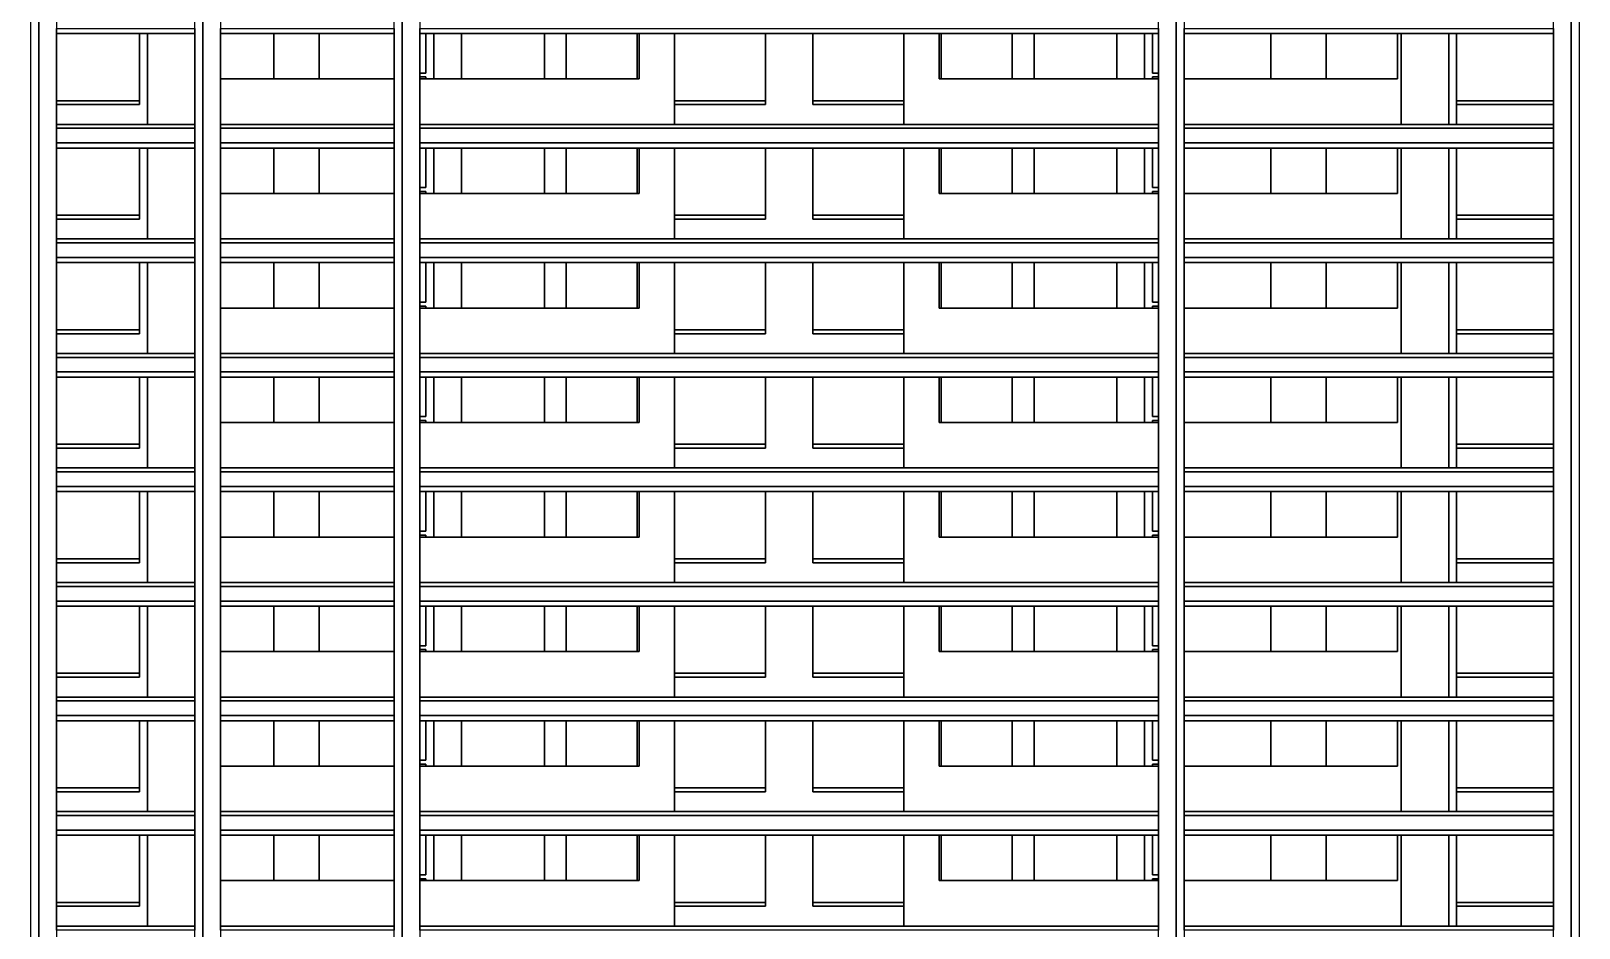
# Model space of a CAD drawing. Header units: millimetres. Extents: x -25965 to 187219, y -30169 to 81984.
# Drawn here: x 73003 to 112203, y 11831 to 34546 of the extents above; entities that cross this region are included whole.
import ezdxf

# ---------------------------------------------------------------- set-up
doc = ezdxf.new("R2010")
doc.units = ezdxf.units.MM
doc.layers.add('DXMX_ProjectView_Evelation_DEFAULT_6#_立面图_南_A_5503c17e-7fd7-494a-b23d-2cd0260ec1db$0$AE-ELEV-3', color=252, linetype='Continuous')

msp = doc.modelspace()

# ---------------------------------------------------------------- linework, layer by layer
at = {"layer": 'DXMX_ProjectView_Evelation_DEFAULT_6#_立面图_南_A_5503c17e-7fd7-494a-b23d-2cd0260ec1db$0$AE-ELEV-3', "linetype": 'Continuous'}
for points in [[(77353, 49581), (77353, 49581), (77353, 53981), (77803, 53981), (77803, -25819), (77353, -25819), (77353, 49581)], [(73203, 49581), (73653, 49581), (73653, -25819), (73203, -25819), (73203, -25869), (73264, -25869), (73264, -25969), (73203, -25969), (73203, 49581)], [(111553, -26352), (112003, -26019), (112003, -25969), (111943, -25969), (111943, -25869), (112003, -25869), (112003, -25819), (111553, -25819), (111553, 49581), (112003, 49581), (112003, -30019), (111553, -30019), (111553, -26352)], [(82403, 48981), (82853, 48981), (82853, -25819), (82403, -25819), (82403, 48981)], [(101553, 48981), (102003, 48981), (102003, -25819), (101553, -25819), (101553, 48981)], [(73653, 34611), (77153, 34611), (77153, 34481), (73653, 34481), (73653, 34611)], [(77803, 34611), (82203, 34611), (82203, 34481), (77803, 34481), (77803, 34611)], [(82853, 34611), (101553, 34611), (101553, 34481), (82853, 34481), (82853, 34611)], [(102203, 34611), (111553, 34611), (111553, 34481), (102203, 34481), (102203, 34611)], [(75753, 32781), (73653, 32781), (73653, 34481), (75753, 34481), (75753, 32781)], [(73653, 32681), (75753, 32681), (75753, 34481), (75953, 34481), (75953, 32181), (73653, 32181), (73653, 32681)], [(77153, 34481), (77153, 32181), (75953, 32181), (75953, 34481), (77153, 34481)], [(79153, 34481), (79153, 33331), (77803, 33331), (77803, 34481), (79153, 34481)], [(79153, 34481), (80303, 34481), (80303, 33331), (79153, 33331), (79153, 34481)], [(82203, 33331), (80303, 33331), (80303, 34481), (82203, 34481), (82203, 33331)], [(82853, 33481), (82853, 34481), (83003, 34481), (83003, 33481), (82853, 33481)], [(82853, 33331), (88403, 33331), (88403, 34481), (89303, 34481), (89303, 32181), (82853, 32181), (82853, 33331)], [(83003, 33381), (82853, 33381), (82853, 33481), (83003, 33481), (83003, 34481), (83203, 34481), (83203, 33331), (83003, 33331), (83003, 33381)], [(83203, 34481), (83903, 34481), (83903, 33331), (83203, 33331), (83203, 34481)], [(86003, 33331), (83903, 33331), (83903, 34481), (86003, 34481), (86003, 33331)], [(86003, 34481), (86553, 34481), (86553, 33331), (86003, 33331), (86003, 34481)], [(88353, 33331), (86553, 33331), (86553, 34481), (88353, 34481), (88353, 33331)], [(88353, 34481), (88403, 34481), (88403, 33331), (88353, 33331), (88353, 34481)], [(89303, 32781), (89303, 34481), (91603, 34481), (91603, 32781), (89303, 32781)], [(89303, 32681), (91603, 32681), (91603, 34481), (92803, 34481), (92803, 32681), (95103, 32681), (95103, 32181), (89303, 32181), (89303, 32681)], [(95103, 32781), (92803, 32781), (92803, 34481), (95103, 34481), (95103, 32781)], [(95103, 34481), (96003, 34481), (96003, 33331), (101553, 33331), (101553, 32181), (95103, 32181), (95103, 34481)], [(96003, 34481), (96053, 34481), (96053, 33331), (96003, 33331), (96003, 34481)], [(97853, 33331), (96053, 33331), (96053, 34481), (97853, 34481), (97853, 33331)], [(97853, 34481), (98403, 34481), (98403, 33331), (97853, 33331), (97853, 34481)], [(100503, 33331), (98403, 33331), (98403, 34481), (100503, 34481), (100503, 33331)], [(100503, 34481), (101203, 34481), (101203, 33331), (100503, 33331), (100503, 34481)], [(101203, 34481), (101403, 34481), (101403, 33481), (101553, 33481), (101553, 33381), (101403, 33381), (101403, 33331), (101203, 33331), (101203, 34481)], [(101553, 33481), (101403, 33481), (101403, 34481), (101553, 34481), (101553, 33481)], [(104403, 34481), (104403, 33331), (102203, 33331), (102203, 34481), (104403, 34481)], [(102203, 33331), (107603, 33331), (107603, 34481), (107703, 34481), (107703, 32181), (102203, 32181), (102203, 33331)], [(104403, 34481), (105803, 34481), (105803, 33331), (104403, 33331), (104403, 34481)], [(107603, 33331), (105803, 33331), (105803, 34481), (107603, 34481), (107603, 33331)], [(107703, 32181), (107703, 34481), (108903, 34481), (108903, 32181), (107703, 32181)], [(108903, 34481), (109103, 34481), (109103, 32181), (108903, 32181), (108903, 34481)], [(109103, 32781), (109103, 34481), (111553, 34481), (111553, 32781), (109103, 32781)], [(77803, 33331), (82203, 33331), (82203, 32181), (77803, 32181), (77803, 33331)], [(82853, 33381), (83003, 33381), (83003, 33331), (82853, 33331), (82853, 33381)], [(101553, 33331), (101403, 33331), (101403, 33381), (101553, 33381), (101553, 33331)], [(73653, 32781), (75753, 32781), (75753, 32681), (73653, 32681), (73653, 32781)], [(89303, 32781), (91603, 32781), (91603, 32681), (89303, 32681), (89303, 32781)], [(92803, 32781), (95103, 32781), (95103, 32681), (92803, 32681), (92803, 32781)], [(109103, 32781), (111553, 32781), (111553, 32681), (109103, 32681), (109103, 32781)], [(109103, 32681), (111553, 32681), (111553, 32181), (109103, 32181), (109103, 32681)], [(73653, 32181), (77153, 32181), (77153, 32081), (73653, 32081), (73653, 32181)], [(77803, 32181), (82203, 32181), (82203, 32081), (77803, 32081), (77803, 32181)], [(82853, 32181), (101553, 32181), (101553, 32081), (82853, 32081), (82853, 32181)], [(102203, 32181), (111553, 32181), (111553, 32081), (102203, 32081), (102203, 32181)], [(73653, 32081), (77153, 32081), (77153, 31711), (73653, 31711), (73653, 32081)], [(77803, 32081), (82203, 32081), (82203, 31711), (77803, 31711), (77803, 32081)], [(82853, 32081), (101553, 32081), (101553, 31711), (82853, 31711), (82853, 32081)], [(102203, 32081), (111553, 32081), (111553, 31711), (102203, 31711), (102203, 32081)], [(73653, 31711), (77153, 31711), (77153, 31581), (73653, 31581), (73653, 31711)], [(75753, 29881), (73653, 29881), (73653, 31581), (75753, 31581), (75753, 29881)], [(73653, 29781), (75753, 29781), (75753, 31581), (75953, 31581), (75953, 29281), (73653, 29281), (73653, 29781)], [(77153, 31581), (77153, 29281), (75953, 29281), (75953, 31581), (77153, 31581)], [(77803, 31711), (82203, 31711), (82203, 31581), (77803, 31581), (77803, 31711)], [(79153, 31581), (79153, 30431), (77803, 30431), (77803, 31581), (79153, 31581)], [(79153, 31581), (80303, 31581), (80303, 30431), (79153, 30431), (79153, 31581)], [(82203, 30431), (80303, 30431), (80303, 31581), (82203, 31581), (82203, 30431)], [(82853, 31711), (101553, 31711), (101553, 31581), (82853, 31581), (82853, 31711)], [(82853, 30581), (82853, 31581), (83003, 31581), (83003, 30581), (82853, 30581)], [(82853, 30431), (88403, 30431), (88403, 31581), (89303, 31581), (89303, 29281), (82853, 29281), (82853, 30431)], [(83003, 30481), (82853, 30481), (82853, 30581), (83003, 30581), (83003, 31581), (83203, 31581), (83203, 30431), (83003, 30431), (83003, 30481)], [(83203, 31581), (83903, 31581), (83903, 30431), (83203, 30431), (83203, 31581)], [(86003, 30431), (83903, 30431), (83903, 31581), (86003, 31581), (86003, 30431)], [(86003, 31581), (86553, 31581), (86553, 30431), (86003, 30431), (86003, 31581)], [(88353, 30431), (86553, 30431), (86553, 31581), (88353, 31581), (88353, 30431)], [(88353, 31581), (88403, 31581), (88403, 30431), (88353, 30431), (88353, 31581)], [(89303, 29881), (89303, 31581), (91603, 31581), (91603, 29881), (89303, 29881)], [(89303, 29781), (91603, 29781), (91603, 31581), (92803, 31581), (92803, 29781), (95103, 29781), (95103, 29281), (89303, 29281), (89303, 29781)], [(95103, 29881), (92803, 29881), (92803, 31581), (95103, 31581), (95103, 29881)], [(95103, 31581), (96003, 31581), (96003, 30431), (101553, 30431), (101553, 29281), (95103, 29281), (95103, 31581)], [(96003, 31581), (96053, 31581), (96053, 30431), (96003, 30431), (96003, 31581)], [(97853, 30431), (96053, 30431), (96053, 31581), (97853, 31581), (97853, 30431)], [(97853, 31581), (98403, 31581), (98403, 30431), (97853, 30431), (97853, 31581)], [(100503, 30431), (98403, 30431), (98403, 31581), (100503, 31581), (100503, 30431)], [(100503, 31581), (101203, 31581), (101203, 30431), (100503, 30431), (100503, 31581)], [(101203, 31581), (101403, 31581), (101403, 30581), (101553, 30581), (101553, 30481), (101403, 30481), (101403, 30431), (101203, 30431), (101203, 31581)], [(101553, 30581), (101403, 30581), (101403, 31581), (101553, 31581), (101553, 30581)], [(102203, 31711), (111553, 31711), (111553, 31581), (102203, 31581), (102203, 31711)], [(104403, 31581), (104403, 30431), (102203, 30431), (102203, 31581), (104403, 31581)], [(102203, 30431), (107603, 30431), (107603, 31581), (107703, 31581), (107703, 29281), (102203, 29281), (102203, 30431)], [(104403, 31581), (105803, 31581), (105803, 30431), (104403, 30431), (104403, 31581)], [(107603, 30431), (105803, 30431), (105803, 31581), (107603, 31581), (107603, 30431)], [(107703, 29281), (107703, 31581), (108903, 31581), (108903, 29281), (107703, 29281)], [(108903, 31581), (109103, 31581), (109103, 29281), (108903, 29281), (108903, 31581)], [(109103, 29881), (109103, 31581), (111553, 31581), (111553, 29881), (109103, 29881)], [(77803, 30431), (82203, 30431), (82203, 29281), (77803, 29281), (77803, 30431)], [(82853, 30481), (83003, 30481), (83003, 30431), (82853, 30431), (82853, 30481)], [(101553, 30431), (101403, 30431), (101403, 30481), (101553, 30481), (101553, 30431)], [(73653, 29881), (75753, 29881), (75753, 29781), (73653, 29781), (73653, 29881)], [(89303, 29881), (91603, 29881), (91603, 29781), (89303, 29781), (89303, 29881)], [(92803, 29881), (95103, 29881), (95103, 29781), (92803, 29781), (92803, 29881)], [(109103, 29881), (111553, 29881), (111553, 29781), (109103, 29781), (109103, 29881)], [(109103, 29781), (111553, 29781), (111553, 29281), (109103, 29281), (109103, 29781)], [(73653, 29281), (77153, 29281), (77153, 29181), (73653, 29181), (73653, 29281)], [(73653, 29181), (77153, 29181), (77153, 28811), (73653, 28811), (73653, 29181)], [(77803, 29281), (82203, 29281), (82203, 29181), (77803, 29181), (77803, 29281)], [(77803, 29181), (82203, 29181), (82203, 28811), (77803, 28811), (77803, 29181)], [(82853, 29281), (101553, 29281), (101553, 29181), (82853, 29181), (82853, 29281)], [(82853, 29181), (101553, 29181), (101553, 28811), (82853, 28811), (82853, 29181)], [(102203, 29281), (111553, 29281), (111553, 29181), (102203, 29181), (102203, 29281)], [(102203, 29181), (111553, 29181), (111553, 28811), (102203, 28811), (102203, 29181)], [(73653, 28811), (77153, 28811), (77153, 28681), (73653, 28681), (73653, 28811)], [(75753, 26981), (73653, 26981), (73653, 28681), (75753, 28681), (75753, 26981)], [(73653, 26881), (75753, 26881), (75753, 28681), (75953, 28681), (75953, 26381), (73653, 26381), (73653, 26881)], [(77153, 28681), (77153, 26381), (75953, 26381), (75953, 28681), (77153, 28681)], [(77803, 28811), (82203, 28811), (82203, 28681), (77803, 28681), (77803, 28811)], [(79153, 28681), (79153, 27531), (77803, 27531), (77803, 28681), (79153, 28681)], [(79153, 28681), (80303, 28681), (80303, 27531), (79153, 27531), (79153, 28681)], [(82203, 27531), (80303, 27531), (80303, 28681), (82203, 28681), (82203, 27531)], [(82853, 28811), (101553, 28811), (101553, 28681), (82853, 28681), (82853, 28811)], [(82853, 27681), (82853, 28681), (83003, 28681), (83003, 27681), (82853, 27681)], [(82853, 27531), (88403, 27531), (88403, 28681), (89303, 28681), (89303, 26381), (82853, 26381), (82853, 27531)], [(83003, 27581), (82853, 27581), (82853, 27681), (83003, 27681), (83003, 28681), (83203, 28681), (83203, 27531), (83003, 27531), (83003, 27581)], [(83203, 28681), (83903, 28681), (83903, 27531), (83203, 27531), (83203, 28681)], [(86003, 27531), (83903, 27531), (83903, 28681), (86003, 28681), (86003, 27531)], [(86003, 28681), (86553, 28681), (86553, 27531), (86003, 27531), (86003, 28681)], [(88353, 27531), (86553, 27531), (86553, 28681), (88353, 28681), (88353, 27531)], [(88353, 28681), (88403, 28681), (88403, 27531), (88353, 27531), (88353, 28681)], [(89303, 26981), (89303, 28681), (91603, 28681), (91603, 26981), (89303, 26981)], [(89303, 26881), (91603, 26881), (91603, 28681), (92803, 28681), (92803, 26881), (95103, 26881), (95103, 26381), (89303, 26381), (89303, 26881)], [(95103, 26981), (92803, 26981), (92803, 28681), (95103, 28681), (95103, 26981)], [(95103, 28681), (96003, 28681), (96003, 27531), (101553, 27531), (101553, 26381), (95103, 26381), (95103, 28681)], [(96003, 28681), (96053, 28681), (96053, 27531), (96003, 27531), (96003, 28681)], [(97853, 27531), (96053, 27531), (96053, 28681), (97853, 28681), (97853, 27531)], [(97853, 28681), (98403, 28681), (98403, 27531), (97853, 27531), (97853, 28681)], [(100503, 27531), (98403, 27531), (98403, 28681), (100503, 28681), (100503, 27531)], [(100503, 28681), (101203, 28681), (101203, 27531), (100503, 27531), (100503, 28681)], [(101203, 28681), (101403, 28681), (101403, 27681), (101553, 27681), (101553, 27581), (101403, 27581), (101403, 27531), (101203, 27531), (101203, 28681)], [(101553, 27681), (101403, 27681), (101403, 28681), (101553, 28681), (101553, 27681)], [(102203, 28811), (111553, 28811), (111553, 28681), (102203, 28681), (102203, 28811)], [(104403, 28681), (104403, 27531), (102203, 27531), (102203, 28681), (104403, 28681)], [(102203, 27531), (107603, 27531), (107603, 28681), (107703, 28681), (107703, 26381), (102203, 26381), (102203, 27531)], [(104403, 28681), (105803, 28681), (105803, 27531), (104403, 27531), (104403, 28681)], [(107603, 27531), (105803, 27531), (105803, 28681), (107603, 28681), (107603, 27531)], [(107703, 26381), (107703, 28681), (108903, 28681), (108903, 26381), (107703, 26381)], [(108903, 28681), (109103, 28681), (109103, 26381), (108903, 26381), (108903, 28681)], [(109103, 26981), (109103, 28681), (111553, 28681), (111553, 26981), (109103, 26981)], [(77803, 27531), (82203, 27531), (82203, 26381), (77803, 26381), (77803, 27531)], [(82853, 27581), (83003, 27581), (83003, 27531), (82853, 27531), (82853, 27581)], [(101553, 27531), (101403, 27531), (101403, 27581), (101553, 27581), (101553, 27531)], [(73653, 26981), (75753, 26981), (75753, 26881), (73653, 26881), (73653, 26981)], [(89303, 26981), (91603, 26981), (91603, 26881), (89303, 26881), (89303, 26981)], [(92803, 26981), (95103, 26981), (95103, 26881), (92803, 26881), (92803, 26981)], [(109103, 26981), (111553, 26981), (111553, 26881), (109103, 26881), (109103, 26981)], [(109103, 26881), (111553, 26881), (111553, 26381), (109103, 26381), (109103, 26881)], [(73653, 26381), (77153, 26381), (77153, 26281), (73653, 26281), (73653, 26381)], [(73653, 26281), (77153, 26281), (77153, 25911), (73653, 25911), (73653, 26281)], [(77803, 26381), (82203, 26381), (82203, 26281), (77803, 26281), (77803, 26381)], [(77803, 26281), (82203, 26281), (82203, 25911), (77803, 25911), (77803, 26281)], [(82853, 26381), (101553, 26381), (101553, 26281), (82853, 26281), (82853, 26381)], [(82853, 26281), (101553, 26281), (101553, 25911), (82853, 25911), (82853, 26281)], [(102203, 26381), (111553, 26381), (111553, 26281), (102203, 26281), (102203, 26381)], [(102203, 26281), (111553, 26281), (111553, 25911), (102203, 25911), (102203, 26281)], [(73653, 25911), (77153, 25911), (77153, 25781), (73653, 25781), (73653, 25911)], [(77803, 25911), (82203, 25911), (82203, 25781), (77803, 25781), (77803, 25911)], [(82853, 25911), (101553, 25911), (101553, 25781), (82853, 25781), (82853, 25911)], [(102203, 25911), (111553, 25911), (111553, 25781), (102203, 25781), (102203, 25911)], [(75753, 24081), (73653, 24081), (73653, 25781), (75753, 25781), (75753, 24081)], [(73653, 23981), (75753, 23981), (75753, 25781), (75953, 25781), (75953, 23481), (73653, 23481), (73653, 23981)], [(77153, 25781), (77153, 23481), (75953, 23481), (75953, 25781), (77153, 25781)], [(79153, 25781), (79153, 24631), (77803, 24631), (77803, 25781), (79153, 25781)], [(79153, 25781), (80303, 25781), (80303, 24631), (79153, 24631), (79153, 25781)], [(82203, 24631), (80303, 24631), (80303, 25781), (82203, 25781), (82203, 24631)], [(82853, 24781), (82853, 25781), (83003, 25781), (83003, 24781), (82853, 24781)], [(82853, 24631), (88403, 24631), (88403, 25781), (89303, 25781), (89303, 23481), (82853, 23481), (82853, 24631)], [(83003, 24681), (82853, 24681), (82853, 24781), (83003, 24781), (83003, 25781), (83203, 25781), (83203, 24631), (83003, 24631), (83003, 24681)], [(83203, 25781), (83903, 25781), (83903, 24631), (83203, 24631), (83203, 25781)], [(86003, 24631), (83903, 24631), (83903, 25781), (86003, 25781), (86003, 24631)], [(86003, 25781), (86553, 25781), (86553, 24631), (86003, 24631), (86003, 25781)], [(88353, 24631), (86553, 24631), (86553, 25781), (88353, 25781), (88353, 24631)], [(88353, 25781), (88403, 25781), (88403, 24631), (88353, 24631), (88353, 25781)], [(89303, 24081), (89303, 25781), (91603, 25781), (91603, 24081), (89303, 24081)], [(89303, 23981), (91603, 23981), (91603, 25781), (92803, 25781), (92803, 23981), (95103, 23981), (95103, 23481), (89303, 23481), (89303, 23981)], [(95103, 24081), (92803, 24081), (92803, 25781), (95103, 25781), (95103, 24081)], [(95103, 25781), (96003, 25781), (96003, 24631), (101553, 24631), (101553, 23481), (95103, 23481), (95103, 25781)], [(96003, 25781), (96053, 25781), (96053, 24631), (96003, 24631), (96003, 25781)], [(97853, 24631), (96053, 24631), (96053, 25781), (97853, 25781), (97853, 24631)], [(97853, 25781), (98403, 25781), (98403, 24631), (97853, 24631), (97853, 25781)], [(100503, 24631), (98403, 24631), (98403, 25781), (100503, 25781), (100503, 24631)], [(100503, 25781), (101203, 25781), (101203, 24631), (100503, 24631), (100503, 25781)], [(101203, 25781), (101403, 25781), (101403, 24781), (101553, 24781), (101553, 24681), (101403, 24681), (101403, 24631), (101203, 24631), (101203, 25781)], [(101553, 24781), (101403, 24781), (101403, 25781), (101553, 25781), (101553, 24781)], [(104403, 25781), (104403, 24631), (102203, 24631), (102203, 25781), (104403, 25781)], [(102203, 24631), (107603, 24631), (107603, 25781), (107703, 25781), (107703, 23481), (102203, 23481), (102203, 24631)], [(104403, 25781), (105803, 25781), (105803, 24631), (104403, 24631), (104403, 25781)], [(107603, 24631), (105803, 24631), (105803, 25781), (107603, 25781), (107603, 24631)], [(107703, 23481), (107703, 25781), (108903, 25781), (108903, 23481), (107703, 23481)], [(108903, 25781), (109103, 25781), (109103, 23481), (108903, 23481), (108903, 25781)], [(109103, 24081), (109103, 25781), (111553, 25781), (111553, 24081), (109103, 24081)], [(77803, 24631), (82203, 24631), (82203, 23481), (77803, 23481), (77803, 24631)], [(82853, 24681), (83003, 24681), (83003, 24631), (82853, 24631), (82853, 24681)], [(101553, 24631), (101403, 24631), (101403, 24681), (101553, 24681), (101553, 24631)], [(73653, 24081), (75753, 24081), (75753, 23981), (73653, 23981), (73653, 24081)], [(89303, 24081), (91603, 24081), (91603, 23981), (89303, 23981), (89303, 24081)], [(92803, 24081), (95103, 24081), (95103, 23981), (92803, 23981), (92803, 24081)], [(109103, 24081), (111553, 24081), (111553, 23981), (109103, 23981), (109103, 24081)], [(109103, 23981), (111553, 23981), (111553, 23481), (109103, 23481), (109103, 23981)], [(73653, 23481), (77153, 23481), (77153, 23381), (73653, 23381), (73653, 23481)], [(73653, 23381), (77153, 23381), (77153, 23011), (73653, 23011), (73653, 23381)], [(77803, 23481), (82203, 23481), (82203, 23381), (77803, 23381), (77803, 23481)], [(77803, 23381), (82203, 23381), (82203, 23011), (77803, 23011), (77803, 23381)], [(82853, 23481), (101553, 23481), (101553, 23381), (82853, 23381), (82853, 23481)], [(82853, 23381), (101553, 23381), (101553, 23011), (82853, 23011), (82853, 23381)], [(102203, 23481), (111553, 23481), (111553, 23381), (102203, 23381), (102203, 23481)], [(102203, 23381), (111553, 23381), (111553, 23011), (102203, 23011), (102203, 23381)], [(73653, 23011), (77153, 23011), (77153, 22881), (73653, 22881), (73653, 23011)], [(75753, 21181), (73653, 21181), (73653, 22881), (75753, 22881), (75753, 21181)], [(73653, 21081), (75753, 21081), (75753, 22881), (75953, 22881), (75953, 20581), (73653, 20581), (73653, 21081)], [(77153, 22881), (77153, 20581), (75953, 20581), (75953, 22881), (77153, 22881)], [(77803, 23011), (82203, 23011), (82203, 22881), (77803, 22881), (77803, 23011)], [(79153, 22881), (79153, 21731), (77803, 21731), (77803, 22881), (79153, 22881)], [(79153, 22881), (80303, 22881), (80303, 21731), (79153, 21731), (79153, 22881)], [(82203, 21731), (80303, 21731), (80303, 22881), (82203, 22881), (82203, 21731)], [(82853, 23011), (101553, 23011), (101553, 22881), (82853, 22881), (82853, 23011)], [(82853, 21881), (82853, 22881), (83003, 22881), (83003, 21881), (82853, 21881)], [(82853, 21731), (88403, 21731), (88403, 22881), (89303, 22881), (89303, 20581), (82853, 20581), (82853, 21731)], [(83003, 21781), (82853, 21781), (82853, 21881), (83003, 21881), (83003, 22881), (83203, 22881), (83203, 21731), (83003, 21731), (83003, 21781)], [(83203, 22881), (83903, 22881), (83903, 21731), (83203, 21731), (83203, 22881)], [(86003, 21731), (83903, 21731), (83903, 22881), (86003, 22881), (86003, 21731)], [(86003, 22881), (86553, 22881), (86553, 21731), (86003, 21731), (86003, 22881)], [(88353, 21731), (86553, 21731), (86553, 22881), (88353, 22881), (88353, 21731)], [(88353, 22881), (88403, 22881), (88403, 21731), (88353, 21731), (88353, 22881)], [(89303, 21181), (89303, 22881), (91603, 22881), (91603, 21181), (89303, 21181)], [(89303, 21081), (91603, 21081), (91603, 22881), (92803, 22881), (92803, 21081), (95103, 21081), (95103, 20581), (89303, 20581), (89303, 21081)], [(95103, 21181), (92803, 21181), (92803, 22881), (95103, 22881), (95103, 21181)], [(95103, 22881), (96003, 22881), (96003, 21731), (101553, 21731), (101553, 20581), (95103, 20581), (95103, 22881)], [(96003, 22881), (96053, 22881), (96053, 21731), (96003, 21731), (96003, 22881)], [(97853, 21731), (96053, 21731), (96053, 22881), (97853, 22881), (97853, 21731)], [(97853, 22881), (98403, 22881), (98403, 21731), (97853, 21731), (97853, 22881)], [(100503, 21731), (98403, 21731), (98403, 22881), (100503, 22881), (100503, 21731)], [(100503, 22881), (101203, 22881), (101203, 21731), (100503, 21731), (100503, 22881)], [(101203, 22881), (101403, 22881), (101403, 21881), (101553, 21881), (101553, 21781), (101403, 21781), (101403, 21731), (101203, 21731), (101203, 22881)], [(101553, 21881), (101403, 21881), (101403, 22881), (101553, 22881), (101553, 21881)], [(102203, 23011), (111553, 23011), (111553, 22881), (102203, 22881), (102203, 23011)], [(104403, 22881), (104403, 21731), (102203, 21731), (102203, 22881), (104403, 22881)], [(102203, 21731), (107603, 21731), (107603, 22881), (107703, 22881), (107703, 20581), (102203, 20581), (102203, 21731)], [(104403, 22881), (105803, 22881), (105803, 21731), (104403, 21731), (104403, 22881)], [(107603, 21731), (105803, 21731), (105803, 22881), (107603, 22881), (107603, 21731)], [(107703, 20581), (107703, 22881), (108903, 22881), (108903, 20581), (107703, 20581)], [(108903, 22881), (109103, 22881), (109103, 20581), (108903, 20581), (108903, 22881)], [(109103, 21181), (109103, 22881), (111553, 22881), (111553, 21181), (109103, 21181)], [(77803, 21731), (82203, 21731), (82203, 20581), (77803, 20581), (77803, 21731)], [(82853, 21781), (83003, 21781), (83003, 21731), (82853, 21731), (82853, 21781)], [(101553, 21731), (101403, 21731), (101403, 21781), (101553, 21781), (101553, 21731)], [(73653, 21181), (75753, 21181), (75753, 21081), (73653, 21081), (73653, 21181)], [(89303, 21181), (91603, 21181), (91603, 21081), (89303, 21081), (89303, 21181)], [(92803, 21181), (95103, 21181), (95103, 21081), (92803, 21081), (92803, 21181)], [(109103, 21181), (111553, 21181), (111553, 21081), (109103, 21081), (109103, 21181)], [(109103, 21081), (111553, 21081), (111553, 20581), (109103, 20581), (109103, 21081)], [(73653, 20581), (77153, 20581), (77153, 20481), (73653, 20481), (73653, 20581)], [(73653, 20481), (77153, 20481), (77153, 20111), (73653, 20111), (73653, 20481)], [(77803, 20581), (82203, 20581), (82203, 20481), (77803, 20481), (77803, 20581)], [(77803, 20481), (82203, 20481), (82203, 20111), (77803, 20111), (77803, 20481)], [(82853, 20581), (101553, 20581), (101553, 20481), (82853, 20481), (82853, 20581)], [(82853, 20481), (101553, 20481), (101553, 20111), (82853, 20111), (82853, 20481)], [(102203, 20581), (111553, 20581), (111553, 20481), (102203, 20481), (102203, 20581)], [(102203, 20481), (111553, 20481), (111553, 20111), (102203, 20111), (102203, 20481)], [(73653, 20111), (77153, 20111), (77153, 19981), (73653, 19981), (73653, 20111)], [(77803, 20111), (82203, 20111), (82203, 19981), (77803, 19981), (77803, 20111)], [(82853, 20111), (101553, 20111), (101553, 19981), (82853, 19981), (82853, 20111)], [(102203, 20111), (111553, 20111), (111553, 19981), (102203, 19981), (102203, 20111)], [(75753, 18281), (73653, 18281), (73653, 19981), (75753, 19981), (75753, 18281)], [(73653, 18181), (75753, 18181), (75753, 19981), (75953, 19981), (75953, 17681), (73653, 17681), (73653, 18181)], [(77153, 19981), (77153, 17681), (75953, 17681), (75953, 19981), (77153, 19981)], [(79153, 19981), (79153, 18831), (77803, 18831), (77803, 19981), (79153, 19981)], [(79153, 19981), (80303, 19981), (80303, 18831), (79153, 18831), (79153, 19981)], [(82203, 18831), (80303, 18831), (80303, 19981), (82203, 19981), (82203, 18831)], [(82853, 18981), (82853, 19981), (83003, 19981), (83003, 18981), (82853, 18981)], [(82853, 18831), (88403, 18831), (88403, 19981), (89303, 19981), (89303, 17681), (82853, 17681), (82853, 18831)], [(83003, 18881), (82853, 18881), (82853, 18981), (83003, 18981), (83003, 19981), (83203, 19981), (83203, 18831), (83003, 18831), (83003, 18881)], [(83203, 19981), (83903, 19981), (83903, 18831), (83203, 18831), (83203, 19981)], [(86003, 18831), (83903, 18831), (83903, 19981), (86003, 19981), (86003, 18831)], [(86003, 19981), (86553, 19981), (86553, 18831), (86003, 18831), (86003, 19981)], [(88353, 18831), (86553, 18831), (86553, 19981), (88353, 19981), (88353, 18831)], [(88353, 19981), (88403, 19981), (88403, 18831), (88353, 18831), (88353, 19981)], [(89303, 18281), (89303, 19981), (91603, 19981), (91603, 18281), (89303, 18281)], [(89303, 18181), (91603, 18181), (91603, 19981), (92803, 19981), (92803, 18181), (95103, 18181), (95103, 17681), (89303, 17681), (89303, 18181)], [(95103, 18281), (92803, 18281), (92803, 19981), (95103, 19981), (95103, 18281)], [(95103, 19981), (96003, 19981), (96003, 18831), (101553, 18831), (101553, 17681), (95103, 17681), (95103, 19981)], [(96003, 19981), (96053, 19981), (96053, 18831), (96003, 18831), (96003, 19981)], [(97853, 18831), (96053, 18831), (96053, 19981), (97853, 19981), (97853, 18831)], [(97853, 19981), (98403, 19981), (98403, 18831), (97853, 18831), (97853, 19981)], [(100503, 18831), (98403, 18831), (98403, 19981), (100503, 19981), (100503, 18831)], [(100503, 19981), (101203, 19981), (101203, 18831), (100503, 18831), (100503, 19981)], [(101203, 19981), (101403, 19981), (101403, 18981), (101553, 18981), (101553, 18881), (101403, 18881), (101403, 18831), (101203, 18831), (101203, 19981)], [(101553, 18981), (101403, 18981), (101403, 19981), (101553, 19981), (101553, 18981)], [(104403, 19981), (104403, 18831), (102203, 18831), (102203, 19981), (104403, 19981)], [(102203, 18831), (107603, 18831), (107603, 19981), (107703, 19981), (107703, 17681), (102203, 17681), (102203, 18831)], [(104403, 19981), (105803, 19981), (105803, 18831), (104403, 18831), (104403, 19981)], [(107603, 18831), (105803, 18831), (105803, 19981), (107603, 19981), (107603, 18831)], [(107703, 17681), (107703, 19981), (108903, 19981), (108903, 17681), (107703, 17681)], [(108903, 19981), (109103, 19981), (109103, 17681), (108903, 17681), (108903, 19981)], [(109103, 18281), (109103, 19981), (111553, 19981), (111553, 18281), (109103, 18281)], [(77803, 18831), (82203, 18831), (82203, 17681), (77803, 17681), (77803, 18831)], [(82853, 18881), (83003, 18881), (83003, 18831), (82853, 18831), (82853, 18881)], [(101553, 18831), (101403, 18831), (101403, 18881), (101553, 18881), (101553, 18831)], [(73653, 18281), (75753, 18281), (75753, 18181), (73653, 18181), (73653, 18281)], [(89303, 18281), (91603, 18281), (91603, 18181), (89303, 18181), (89303, 18281)], [(92803, 18281), (95103, 18281), (95103, 18181), (92803, 18181), (92803, 18281)], [(109103, 18281), (111553, 18281), (111553, 18181), (109103, 18181), (109103, 18281)], [(109103, 18181), (111553, 18181), (111553, 17681), (109103, 17681), (109103, 18181)], [(73653, 17681), (77153, 17681), (77153, 17581), (73653, 17581), (73653, 17681)], [(77803, 17681), (82203, 17681), (82203, 17581), (77803, 17581), (77803, 17681)], [(82853, 17681), (101553, 17681), (101553, 17581), (82853, 17581), (82853, 17681)], [(102203, 17681), (111553, 17681), (111553, 17581), (102203, 17581), (102203, 17681)], [(73653, 17581), (77153, 17581), (77153, 17211), (73653, 17211), (73653, 17581)], [(77803, 17581), (82203, 17581), (82203, 17211), (77803, 17211), (77803, 17581)], [(82853, 17581), (101553, 17581), (101553, 17211), (82853, 17211), (82853, 17581)], [(102203, 17581), (111553, 17581), (111553, 17211), (102203, 17211), (102203, 17581)], [(73653, 17211), (77153, 17211), (77153, 17081), (73653, 17081), (73653, 17211)], [(75753, 15381), (73653, 15381), (73653, 17081), (75753, 17081), (75753, 15381)], [(73653, 15281), (75753, 15281), (75753, 17081), (75953, 17081), (75953, 14781), (73653, 14781), (73653, 15281)], [(77153, 17081), (77153, 14781), (75953, 14781), (75953, 17081), (77153, 17081)], [(77803, 17211), (82203, 17211), (82203, 17081), (77803, 17081), (77803, 17211)], [(79153, 17081), (79153, 15931), (77803, 15931), (77803, 17081), (79153, 17081)], [(79153, 17081), (80303, 17081), (80303, 15931), (79153, 15931), (79153, 17081)], [(82203, 15931), (80303, 15931), (80303, 17081), (82203, 17081), (82203, 15931)], [(82853, 17211), (101553, 17211), (101553, 17081), (82853, 17081), (82853, 17211)], [(82853, 16081), (82853, 17081), (83003, 17081), (83003, 16081), (82853, 16081)], [(82853, 15931), (88403, 15931), (88403, 17081), (89303, 17081), (89303, 14781), (82853, 14781), (82853, 15931)], [(83003, 15981), (82853, 15981), (82853, 16081), (83003, 16081), (83003, 17081), (83203, 17081), (83203, 15931), (83003, 15931), (83003, 15981)], [(83203, 17081), (83903, 17081), (83903, 15931), (83203, 15931), (83203, 17081)], [(86003, 15931), (83903, 15931), (83903, 17081), (86003, 17081), (86003, 15931)], [(86003, 17081), (86553, 17081), (86553, 15931), (86003, 15931), (86003, 17081)], [(88353, 15931), (86553, 15931), (86553, 17081), (88353, 17081), (88353, 15931)], [(88353, 17081), (88403, 17081), (88403, 15931), (88353, 15931), (88353, 17081)], [(89303, 15381), (89303, 17081), (91603, 17081), (91603, 15381), (89303, 15381)], [(89303, 15281), (91603, 15281), (91603, 17081), (92803, 17081), (92803, 15281), (95103, 15281), (95103, 14781), (89303, 14781), (89303, 15281)], [(95103, 15381), (92803, 15381), (92803, 17081), (95103, 17081), (95103, 15381)], [(95103, 17081), (96003, 17081), (96003, 15931), (101553, 15931), (101553, 14781), (95103, 14781), (95103, 17081)], [(96003, 17081), (96053, 17081), (96053, 15931), (96003, 15931), (96003, 17081)], [(97853, 15931), (96053, 15931), (96053, 17081), (97853, 17081), (97853, 15931)], [(97853, 17081), (98403, 17081), (98403, 15931), (97853, 15931), (97853, 17081)], [(100503, 15931), (98403, 15931), (98403, 17081), (100503, 17081), (100503, 15931)], [(100503, 17081), (101203, 17081), (101203, 15931), (100503, 15931), (100503, 17081)], [(101203, 17081), (101403, 17081), (101403, 16081), (101553, 16081), (101553, 15981), (101403, 15981), (101403, 15931), (101203, 15931), (101203, 17081)], [(101553, 16081), (101403, 16081), (101403, 17081), (101553, 17081), (101553, 16081)], [(102203, 17211), (111553, 17211), (111553, 17081), (102203, 17081), (102203, 17211)], [(104403, 17081), (104403, 15931), (102203, 15931), (102203, 17081), (104403, 17081)], [(102203, 15931), (107603, 15931), (107603, 17081), (107703, 17081), (107703, 14781), (102203, 14781), (102203, 15931)], [(104403, 17081), (105803, 17081), (105803, 15931), (104403, 15931), (104403, 17081)], [(107603, 15931), (105803, 15931), (105803, 17081), (107603, 17081), (107603, 15931)], [(107703, 14781), (107703, 17081), (108903, 17081), (108903, 14781), (107703, 14781)], [(108903, 17081), (109103, 17081), (109103, 14781), (108903, 14781), (108903, 17081)], [(109103, 15381), (109103, 17081), (111553, 17081), (111553, 15381), (109103, 15381)], [(77803, 15931), (82203, 15931), (82203, 14781), (77803, 14781), (77803, 15931)], [(82853, 15981), (83003, 15981), (83003, 15931), (82853, 15931), (82853, 15981)], [(101553, 15931), (101403, 15931), (101403, 15981), (101553, 15981), (101553, 15931)], [(73653, 15381), (75753, 15381), (75753, 15281), (73653, 15281), (73653, 15381)], [(89303, 15381), (91603, 15381), (91603, 15281), (89303, 15281), (89303, 15381)], [(92803, 15381), (95103, 15381), (95103, 15281), (92803, 15281), (92803, 15381)], [(109103, 15381), (111553, 15381), (111553, 15281), (109103, 15281), (109103, 15381)], [(109103, 15281), (111553, 15281), (111553, 14781), (109103, 14781), (109103, 15281)], [(73653, 14781), (77153, 14781), (77153, 14681), (73653, 14681), (73653, 14781)], [(73653, 14681), (77153, 14681), (77153, 14311), (73653, 14311), (73653, 14681)], [(77803, 14781), (82203, 14781), (82203, 14681), (77803, 14681), (77803, 14781)], [(77803, 14681), (82203, 14681), (82203, 14311), (77803, 14311), (77803, 14681)], [(82853, 14781), (101553, 14781), (101553, 14681), (82853, 14681), (82853, 14781)], [(82853, 14681), (101553, 14681), (101553, 14311), (82853, 14311), (82853, 14681)], [(102203, 14781), (111553, 14781), (111553, 14681), (102203, 14681), (102203, 14781)], [(102203, 14681), (111553, 14681), (111553, 14311), (102203, 14311), (102203, 14681)], [(73653, 14311), (77153, 14311), (77153, 14181), (73653, 14181), (73653, 14311)], [(75753, 12481), (73653, 12481), (73653, 14181), (75753, 14181), (75753, 12481)], [(73653, 12381), (75753, 12381), (75753, 14181), (75953, 14181), (75953, 11881), (73653, 11881), (73653, 12381)], [(77153, 14181), (77153, 11881), (75953, 11881), (75953, 14181), (77153, 14181)], [(77803, 14311), (82203, 14311), (82203, 14181), (77803, 14181), (77803, 14311)], [(79153, 14181), (79153, 13031), (77803, 13031), (77803, 14181), (79153, 14181)], [(79153, 14181), (80303, 14181), (80303, 13031), (79153, 13031), (79153, 14181)], [(82203, 13031), (80303, 13031), (80303, 14181), (82203, 14181), (82203, 13031)], [(82853, 14311), (101553, 14311), (101553, 14181), (82853, 14181), (82853, 14311)], [(82853, 13181), (82853, 14181), (83003, 14181), (83003, 13181), (82853, 13181)], [(82853, 13031), (88403, 13031), (88403, 14181), (89303, 14181), (89303, 11881), (82853, 11881), (82853, 13031)], [(83003, 13081), (82853, 13081), (82853, 13181), (83003, 13181), (83003, 14181), (83203, 14181), (83203, 13031), (83003, 13031), (83003, 13081)], [(83203, 14181), (83903, 14181), (83903, 13031), (83203, 13031), (83203, 14181)], [(86003, 13031), (83903, 13031), (83903, 14181), (86003, 14181), (86003, 13031)], [(86003, 14181), (86553, 14181), (86553, 13031), (86003, 13031), (86003, 14181)], [(88353, 13031), (86553, 13031), (86553, 14181), (88353, 14181), (88353, 13031)], [(88353, 14181), (88403, 14181), (88403, 13031), (88353, 13031), (88353, 14181)], [(89303, 12481), (89303, 14181), (91603, 14181), (91603, 12481), (89303, 12481)], [(89303, 12381), (91603, 12381), (91603, 14181), (92803, 14181), (92803, 12381), (95103, 12381), (95103, 11881), (89303, 11881), (89303, 12381)], [(95103, 12481), (92803, 12481), (92803, 14181), (95103, 14181), (95103, 12481)], [(95103, 14181), (96003, 14181), (96003, 13031), (101553, 13031), (101553, 11881), (95103, 11881), (95103, 14181)], [(96003, 14181), (96053, 14181), (96053, 13031), (96003, 13031), (96003, 14181)], [(97853, 13031), (96053, 13031), (96053, 14181), (97853, 14181), (97853, 13031)], [(97853, 14181), (98403, 14181), (98403, 13031), (97853, 13031), (97853, 14181)], [(100503, 13031), (98403, 13031), (98403, 14181), (100503, 14181), (100503, 13031)], [(100503, 14181), (101203, 14181), (101203, 13031), (100503, 13031), (100503, 14181)], [(101203, 14181), (101403, 14181), (101403, 13181), (101553, 13181), (101553, 13081), (101403, 13081), (101403, 13031), (101203, 13031), (101203, 14181)], [(101553, 13181), (101403, 13181), (101403, 14181), (101553, 14181), (101553, 13181)], [(102203, 14311), (111553, 14311), (111553, 14181), (102203, 14181), (102203, 14311)], [(104403, 14181), (104403, 13031), (102203, 13031), (102203, 14181), (104403, 14181)], [(102203, 13031), (107603, 13031), (107603, 14181), (107703, 14181), (107703, 11881), (102203, 11881), (102203, 13031)], [(104403, 14181), (105803, 14181), (105803, 13031), (104403, 13031), (104403, 14181)], [(107603, 13031), (105803, 13031), (105803, 14181), (107603, 14181), (107603, 13031)], [(107703, 11881), (107703, 14181), (108903, 14181), (108903, 11881), (107703, 11881)], [(108903, 14181), (109103, 14181), (109103, 11881), (108903, 11881), (108903, 14181)], [(109103, 12481), (109103, 14181), (111553, 14181), (111553, 12481), (109103, 12481)], [(77803, 13031), (82203, 13031), (82203, 11881), (77803, 11881), (77803, 13031)], [(82853, 13081), (83003, 13081), (83003, 13031), (82853, 13031), (82853, 13081)], [(101553, 13031), (101403, 13031), (101403, 13081), (101553, 13081), (101553, 13031)], [(73653, 12481), (75753, 12481), (75753, 12381), (73653, 12381), (73653, 12481)], [(89303, 12481), (91603, 12481), (91603, 12381), (89303, 12381), (89303, 12481)], [(92803, 12481), (95103, 12481), (95103, 12381), (92803, 12381), (92803, 12481)], [(109103, 12481), (111553, 12481), (111553, 12381), (109103, 12381), (109103, 12481)], [(109103, 12381), (111553, 12381), (111553, 11881), (109103, 11881), (109103, 12381)], [(73653, 11881), (77153, 11881), (77153, 11781), (73653, 11781), (73653, 11881)], [(77803, 11881), (82203, 11881), (82203, 11781), (77803, 11781), (77803, 11881)], [(82853, 11881), (101553, 11881), (101553, 11781), (82853, 11781), (82853, 11881)], [(102203, 11881), (111553, 11881), (111553, 11781), (102203, 11781), (102203, 11881)]]:
    msp.add_lwpolyline(points, close=True, dxfattribs=at)
for points in [[(77153, -25819), (77153, 49581), (77153, 49581), (77153, 50331), (73953, 50331), (73807, 50317), (73666, 50274), (73537, 50205), (73423, 50112), (73330, 49998), (73261, 49868), (73218, 49728), (73203, 49581), (73203, -25969)], [(82203, -25819), (82203, 49281), (82228, 49519), (82299, 49755), (82415, 49973), (82572, 50163), (82762, 50320), (82980, 50436), (83215, 50507), (83453, 50531), (100953, 50531), (101191, 50507), (101427, 50436), (101645, 50320), (101835, 50163), (101992, 49973), (102108, 49755), (102179, 49519), (102203, 49281), (102203, -25819)], [(102003, -25819), (102003, 48981), (102003, 48981), (101553, 48981), (101522, 49071), (101440, 49224), (101330, 49358), (101196, 49468), (101043, 49550), (100953, 49581), (100953, 50331), (83453, 50331), (83453, 49581), (83363, 49550), (83211, 49468), (83077, 49358), (82967, 49224), (82885, 49071), (82853, 48981), (82403, 48981), (82403, -25819)], [(73003, -30019), (73003, 49581)], [(77353, 49581), (77353, -25819)], [(112003, -30019), (112003, 49581)], [(112203, 49581), (112203, -30019)]]:
    msp.add_lwpolyline(points, dxfattribs=at)

doc.saveas('drawing.dxf')
